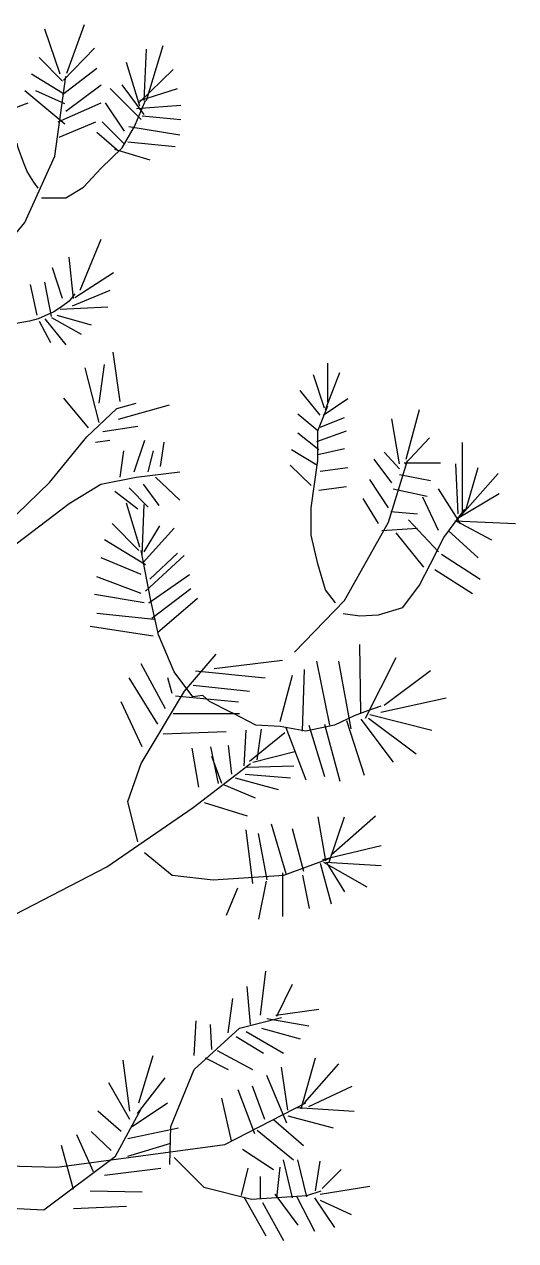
# Model space of a CAD drawing. Header units: millimetres. Extents: x 284148 to 331264, y 78716 to 101523.
# Drawn here: x 324920 to 325458, y 89651 to 90983 of the extents above; entities that cross this region are included whole.
import ezdxf

# ---------------------------------------------------------------- set-up
doc = ezdxf.new("R2010")
doc.units = ezdxf.units.MM

# ---------------------------------------------------------------- blocks, each defined once
blk = doc.blocks.new('A$C13333923')
for p, q in [((1521.8, 1462.2), (1504.9, 1511.7)), ((1529.1, 1463.5), (1548.5, 1516.8)), ((1616.2, 1433.6), (1634.4, 1493.5)), ((1524.3, 1454.5), (1498.9, 1480.4)), ((1525.5, 1455.7), (1559.4, 1490.8)), ((1613.8, 1433.6), (1616.2, 1489.6)), ((1524.3, 1440.1), (1561.8, 1468.7)), ((1609, 1427.1), (1594.4, 1475.2)), ((1607.7, 1431), (1645.2, 1467.4)), ((1524.3, 1441.4), (1490.4, 1462.2)), ((1526.7, 1407.6), (1483.1, 1444)), ((1526.7, 1429.7), (1495.2, 1444)), ((1527.9, 1421.9), (1566.6, 1450.5)), ((1610.2, 1412.8), (1576.3, 1446.6)), ((1613.8, 1418), (1589.6, 1450.5)), ((1609, 1433.6), (1650.1, 1446.6)), ((1380.3, 1390.7), (1486.8, 1431)), ((1519.4, 1410.2), (1566.6, 1431)), ((1592, 1399.8), (1571.4, 1431)), ((1605.3, 1424.5), (1653.7, 1428.4)), ((1611.4, 1416.7), (1653.7, 1412.8)), ((1520.6, 1393.3), (1560.6, 1410.2)), ((1586, 1377.7), (1561.8, 1398.5)), ((1592, 1385.5), (1567.8, 1410.2)), ((1596.8, 1405), (1652.5, 1395.9)), ((1595.6, 1388.1), (1647.7, 1382.9)), ((1581.1, 1380.3), (1619.8, 1368.6)), ((1543.6, 1225.6), (1566.6, 1281.5)), ((1536.4, 1216.5), (1531.5, 1262)), ((1524.3, 1216.5), (1513.4, 1250.3)), ((1537.6, 1217.8), (1579.9, 1245.1)), ((1496.4, 1198.3), (1489.2, 1232.1)), ((1512.2, 1197), (1504.9, 1234.7)), ((1535.2, 1208.7), (1576.3, 1225.6)), ((1521.8, 1204.8), (1573.9, 1207.4)), ((1498.9, 1191.8), (1511, 1168.4)), ((1504.9, 1194.4), (1527.9, 1165.8)), ((1512.2, 1195.7), (1544.8, 1177.5)), ((1518.2, 1198.3), (1555.7, 1187.9)), ((1587.3, 1103.9), (1579.6, 1158)), ((1814.6, 1103.1), (1814.6, 1146)), ((1564.3, 1080.9), (1548.9, 1140.6)), ((1564.3, 1102), (1570.1, 1144.3)), ((1811, 1096.6), (1798.9, 1133)), ((1812.2, 1095.3), (1827.9, 1135.6)), ((1552.6, 1075), (1525.9, 1107.6)), ((1806.1, 1088.8), (1784.3, 1116.1)), ((1809.7, 1088.8), (1836.4, 1107)), ((1585.5, 1084.6), (1641.5, 1100.2)), ((1900.5, 1040.7), (1915, 1095.3)), ((1803.7, 1071.9), (1781.9, 1090.1)), ((1806.1, 1075.8), (1832.7, 1086.2)), ((1893.2, 1035.5), (1884.8, 1084.9)), ((1568.3, 1071.2), (1606.7, 1076.8)), ((1804.9, 1051.1), (1781.9, 1069.3)), ((1802.5, 1060.2), (1835.2, 1071.9)), ((1560.3, 1059.4), (1576, 1061.6)), ((1602.7, 1026.8), (1614.4, 1061.6)), ((1631.6, 1032.7), (1635.6, 1059.4)), ((1803.7, 1045.9), (1832.7, 1052.4)), ((1899.3, 1035.5), (1925.9, 1064.1)), ((1962.2, 982.2), (1962.2, 1058.9)), ((1587.3, 1021.2), (1591.3, 1049.8)), ((1618, 1026.8), (1623.9, 1049.8)), ((1802.5, 1034.2), (1774.7, 1051.1)), ((1884.8, 1014.7), (1865.4, 1040.7)), ((1893.2, 1030.3), (1876.3, 1048.5)), ((1796.4, 1012.1), (1773.5, 1034.2)), ((1806.1, 1027.7), (1836.4, 1031.6)), ((1898.1, 1036.8), (1938, 1036.8)), ((1957.3, 980.9), (1954.9, 1035.5)), ((1965.8, 984.8), (1979.1, 1031.6)), ((1612.6, 1013.4), (1629.8, 990.1)), ((1626.1, 1021.2), (1652.8, 996)), ((1881.1, 987.4), (1860.6, 1018.6)), ((1893.2, 1023.8), (1927.1, 1017.3)), ((1956.1, 974.4), (2000.9, 1025.1)), ((1581.5, 1005.6), (1606.7, 986.4)), ((1597.2, 1009.4), (1618, 988.2)), ((1804.9, 1006.9), (1835.2, 1010.8)), ((1886, 1008.2), (1923.5, 1000.4)), ((1935.6, 962.7), (1918.6, 999.1)), ((1959.8, 970.5), (1935.6, 1008.2)), ((1956.1, 975.7), (2002.1, 1003)), ((1608.9, 944.5), (1594.4, 992.6)), ((1611.4, 935.4), (1613.8, 991.3)), ((1870.2, 970.5), (1853.3, 997.8)), ((1883.5, 983.5), (1912.6, 980.9)), ((1935.6, 939.3), (1902.9, 974.4)), ((1953.7, 973.1), (2020.2, 970.5)), ((1954.9, 973.1), (1993.6, 952.3)), ((1607.7, 940.6), (1578.7, 970.5)), ((1612.6, 927.6), (1646.4, 965.3)), ((1613.8, 939.3), (1630.7, 967.9)), ((1873.9, 962.7), (1912.6, 965.3)), ((1919.8, 922.4), (1889.6, 960.1)), ((1946.5, 962.7), (1979.1, 932.8)), ((1615, 925), (1570.2, 952.3)), ((1610.2, 914.6), (1566.6, 932.8)), ((1615, 896.4), (1657.3, 935.4)), ((1619.8, 909.4), (1650.1, 938)), ((1939.2, 936.7), (1981.5, 909.4)), ((1931.9, 919.8), (1973.1, 893.8)), ((1610.2, 893.8), (1561.7, 912)), ((1618.6, 883.4), (1663.4, 914.6)), ((1613.8, 883.4), (1559.3, 892.5)), ((1622.2, 866.5), (1664.6, 899)), ((1628.3, 850.9), (1671.9, 888.6)), ((1624.7, 865.2), (1561.7, 871.7)), ((1623.4, 847), (1554.5, 857.4)), ((1850.9, 762.5), (1849.7, 837.9)), ((1637, 767.4), (1610.4, 816.8)), ((1690.2, 811.6), (1765.2, 820.7)), ((1817, 749.4), (1802.5, 819.7)), ((1840, 745.6), (1826.7, 819.7)), ((1855.7, 757.2), (1889.6, 823.6)), ((1628.5, 750.5), (1597.1, 801.2)), ((1644.2, 784.3), (1639.4, 801.2)), ((1669.7, 809), (1745.9, 801.2)), ((1762.6, 753.4), (1775.9, 804.1)), ((1786.8, 743), (1789.2, 810.6)), ((1876.3, 771.5), (1927.1, 809.3)), ((1667.2, 793.4), (1728.9, 786.9)), ((1611.6, 725.8), (1588.6, 775.2)), ((1647.9, 781.7), (1716.8, 775.2)), ((1872.6, 763.8), (1944, 779.4)), ((1645.5, 762.2), (1718, 762.2)), ((1860.6, 761.2), (1928.3, 744.2)), ((1768.6, 746.8), (1790.4, 689.6)), ((1794, 749.4), (1811, 693.5)), ((1811, 750.8), (1827.9, 688.3)), ((1835.2, 754.6), (1854.5, 694.8)), ((1850.9, 756), (1886, 709.1)), ((1859.3, 757.2), (1911.4, 718.2)), ((1634.6, 740.1), (1703.5, 742.7)), ((1722.9, 705), (1725.3, 744)), ((1728.9, 710.2), (1767.6, 741.4)), ((1737.4, 711.5), (1742.2, 745.3)), ((1673.3, 681.6), (1666, 724.5)), ((1695.1, 685.5), (1686.6, 725.8)), ((1709.6, 695.9), (1705.9, 727.1)), ((1732.6, 708.9), (1778.5, 720.6)), ((1698.7, 685.5), (1687.8, 715.4)), ((1724.1, 695.9), (1773.7, 692)), ((1726.5, 703.7), (1777.3, 705)), ((1701.1, 684.2), (1735, 669.9)), ((1713.2, 692), (1760.4, 679)), ((1679.3, 664.7), (1726.5, 650.4)), ((1768.9, 586.7), (1753.1, 641.3)), ((1812.4, 601), (1803.9, 649.1)), ((1816, 599.7), (1833, 649.1)), ((1818.4, 607.5), (1866.9, 650.4)), ((1732.6, 576.3), (1725.3, 634.8)), ((1748.3, 580.2), (1738.6, 630.9)), ((1788.2, 589.3), (1776.1, 636.1)), ((1808.8, 602.3), (1872.9, 617.9)), ((1810, 599.7), (1857.2, 572.4)), ((1812.4, 599.7), (1872.9, 595.8)), ((1765.2, 588), (1765.2, 539.9)), ((1806.4, 598.4), (1818.4, 554.1)), ((1813.6, 598.4), (1833, 567.1)), ((1747.1, 578.9), (1738.6, 537.3)), ((1787, 585.4), (1794.3, 548.9)), ((1715.6, 571.1), (1703.5, 541.1)), ((1740.8, 432.2), (1746.8, 480.3)), ((1729.9, 421.8), (1726.3, 463.4)), ((1758.9, 430.9), (1775.9, 466)), ((1705.7, 412.7), (1710.5, 450.4)), ((1748, 428.3), (1794, 420.5)), ((1757.7, 432.2), (1804.9, 438.7)), ((1668.2, 388), (1670.6, 425.7)), ((1687.6, 394.5), (1686.3, 421.8)), ((1725.1, 414), (1766.2, 390.6)), ((1742, 417.9), (1784.3, 406.2)), ((1714.2, 408.8), (1744.4, 390.6)), ((1607.7, 336), (1623.4, 388)), ((1693.6, 393.2), (1732.3, 372.4)), ((1598.1, 326.9), (1590.8, 382.8)), ((1680.3, 385.4), (1705.7, 372.4)), ((1771, 328.2), (1763.8, 375)), ((1785.6, 329.5), (1801.3, 385.4)), ((1789.2, 336), (1826.7, 378.9)), ((1606.5, 324.3), (1636.7, 363.3)), ((1769.8, 313.9), (1748, 365.9)), ((1598.1, 317.8), (1575.1, 358.1)), ((1734.7, 302.2), (1716.6, 350.3)), ((1745.6, 317.8), (1732.3, 354.2)), ((1794, 332.1), (1841.2, 354.2)), ((1600.5, 310), (1639.2, 336)), ((1709.3, 294.4), (1698.5, 341.2)), ((1588.4, 304.8), (1563, 326.9)), ((1771, 321.7), (1820.6, 308.7)), ((1780.7, 330.8), (1843.6, 326.9)), ((1595.6, 297), (1651.3, 308.7)), ((1755.3, 317.8), (1788, 289.2)), ((1558.1, 260.6), (1540, 300.9)), ((1577.5, 284), (1555.7, 304.8)), ((1737.2, 306.1), (1777.1, 273.6)), ((1536.4, 241.1), (1523, 289.2)), ((1595.6, 277.5), (1642.8, 291.8)), ((1721.4, 285.3), (1755.3, 263.2)), ((1775.9, 232), (1766.2, 273.6)), ((1791.6, 233.3), (1781.9, 273.6)), ((1801.3, 239.8), (1806.1, 272.3)), ((1570.2, 256.7), (1631.9, 264.5)), ((1720.2, 234.6), (1727.5, 264.5)), ((1740.8, 230.7), (1740.8, 255.4)), ((1758.9, 232), (1762.6, 265.8)), ((1808.5, 242.4), (1829.1, 263.2)), ((1554.5, 239.8), (1611.4, 238.5)), ((1806.1, 235.9), (1860.6, 245)), ((1722.6, 233.3), (1746.8, 190.4)), ((1743.2, 226.8), (1766.2, 185.2)), ((1756.5, 235.9), (1781.9, 202.1)), ((1780.7, 233.3), (1800.1, 195.6)), ((1800.1, 232), (1821.9, 199.5)), ((1806.1, 229.4), (1840, 213.8)), ((1536.4, 220.3), (1594.4, 222.9))]:
    blk.add_line(p, q)
for points in [[(1194, 1081.3), (1212.2, 1076.1), (1227.9, 1083.9), (1288.4, 1116.4), (1321, 1146.3), (1416.6, 1219.1), (1483.1, 1299.7), (1515.8, 1372.5), (1527.9, 1459.6)], [(1501.3, 1327), (1509.7, 1327), (1527.9, 1327), (1547.2, 1338.7), (1566.6, 1359.5), (1589.6, 1381.6), (1602.9, 1405), (1615, 1433.6)], [(1497.7, 1337.4), (1492.8, 1343.9), (1485.6, 1355.6), (1481.9, 1364.7), (1475.9, 1381.6), (1474.7, 1386.8)], [(1537.6, 1221.7), (1531.5, 1213.9), (1523.1, 1207.4), (1514.6, 1202.2), (1497.7, 1194.4), (1488, 1191.8), (1465, 1187.9), (1452.9, 1186.6), (1440.8, 1186.6), (1414.2, 1191.8), (1398.5, 1194.4), (1394.8, 1194.4), (1393.6, 1195.7), (1385.1, 1207.4), (1373.1, 1228.2), (1363.4, 1249), (1362.2, 1258.1)], [(957.2, 728.4), (1036.2, 714.7), (1080.8, 722.4), (1130.9, 739.9), (1192.3, 766.6), (1277.2, 807.3), (1340.8, 830.3), (1398.6, 880.4), (1425.7, 918.9), (1462.2, 969), (1510.2, 1015.3), (1550.8, 1065.3), (1583.7, 1096.1), (1604.9, 1102)], [(1823.1, 883.4), (1812.2, 897.7), (1803.7, 926.3), (1796.4, 957.5), (1796.4, 987.4), (1803.7, 1039.4), (1803.7, 1071.9), (1814.6, 1099.2)], [(1778.2, 829.6), (1832.7, 886), (1881.1, 971.8), (1901.7, 1039.4)], [(1458.2, 936.3), (1531.4, 992.3), (1566.1, 1013.4), (1604.9, 1021.2), (1652.8, 1026.8)], [(1831.5, 871.7), (1849.7, 869.1), (1870.2, 870.4), (1896.9, 878.2), (1915, 902.9), (1927.1, 926.3), (1941.6, 954.9), (1964.6, 986.1)], [(1872.6, 770.3), (1858.1, 765.1), (1843.6, 759.9), (1821.9, 749.4), (1790.4, 743), (1762.6, 748.1), (1735.9, 749.4), (1710.5, 762.5), (1708.1, 763.8), (1685.1, 775.5), (1677.9, 781.9), (1667, 780.7), (1646.4, 808), (1629.5, 848.3), (1621, 886), (1610.2, 940.6)], [(1606.7, 621.8), (1595.9, 666), (1610.4, 707.6), (1657.6, 786.9), (1692.6, 827.2)], [(939.2, 661.5), (978.9, 634.8), (1034.5, 581.5), (1116.8, 537.3), (1249.9, 512.5), (1442.2, 526.9), (1572.9, 594.5), (1667.2, 659.5), (1730.1, 707.6)], [(1614, 610.1), (1644.2, 585.4), (1689, 580.2), (1766.4, 585.4), (1816, 603.6)], [(1641.6, 268.4), (1642.8, 310), (1668.2, 372.4), (1717.8, 417.9), (1763.8, 429.6)], [(927.9, 306.1), (972.6, 329.5), (1067, 326.9), (1157.7, 287.9), (1242.4, 276.2), (1368.2, 269.7), (1518.2, 265.8), (1702.1, 290.5), (1790.4, 336)], [(1369.4, 268.4), (1423.8, 222.9), (1503.7, 219), (1582.3, 277.5), (1610.2, 329.5)], [(1646.4, 276.2), (1679.1, 243.7), (1731.1, 230.7), (1791.6, 234.6), (1807.3, 239.8)]]:
    blk.add_lwpolyline(points)

msp = doc.modelspace()

# ---------------------------------------------------------------- block references
msp.add_blockref('A$C13333923', (323437.5, 89466.3))

doc.saveas('drawing.dxf')
